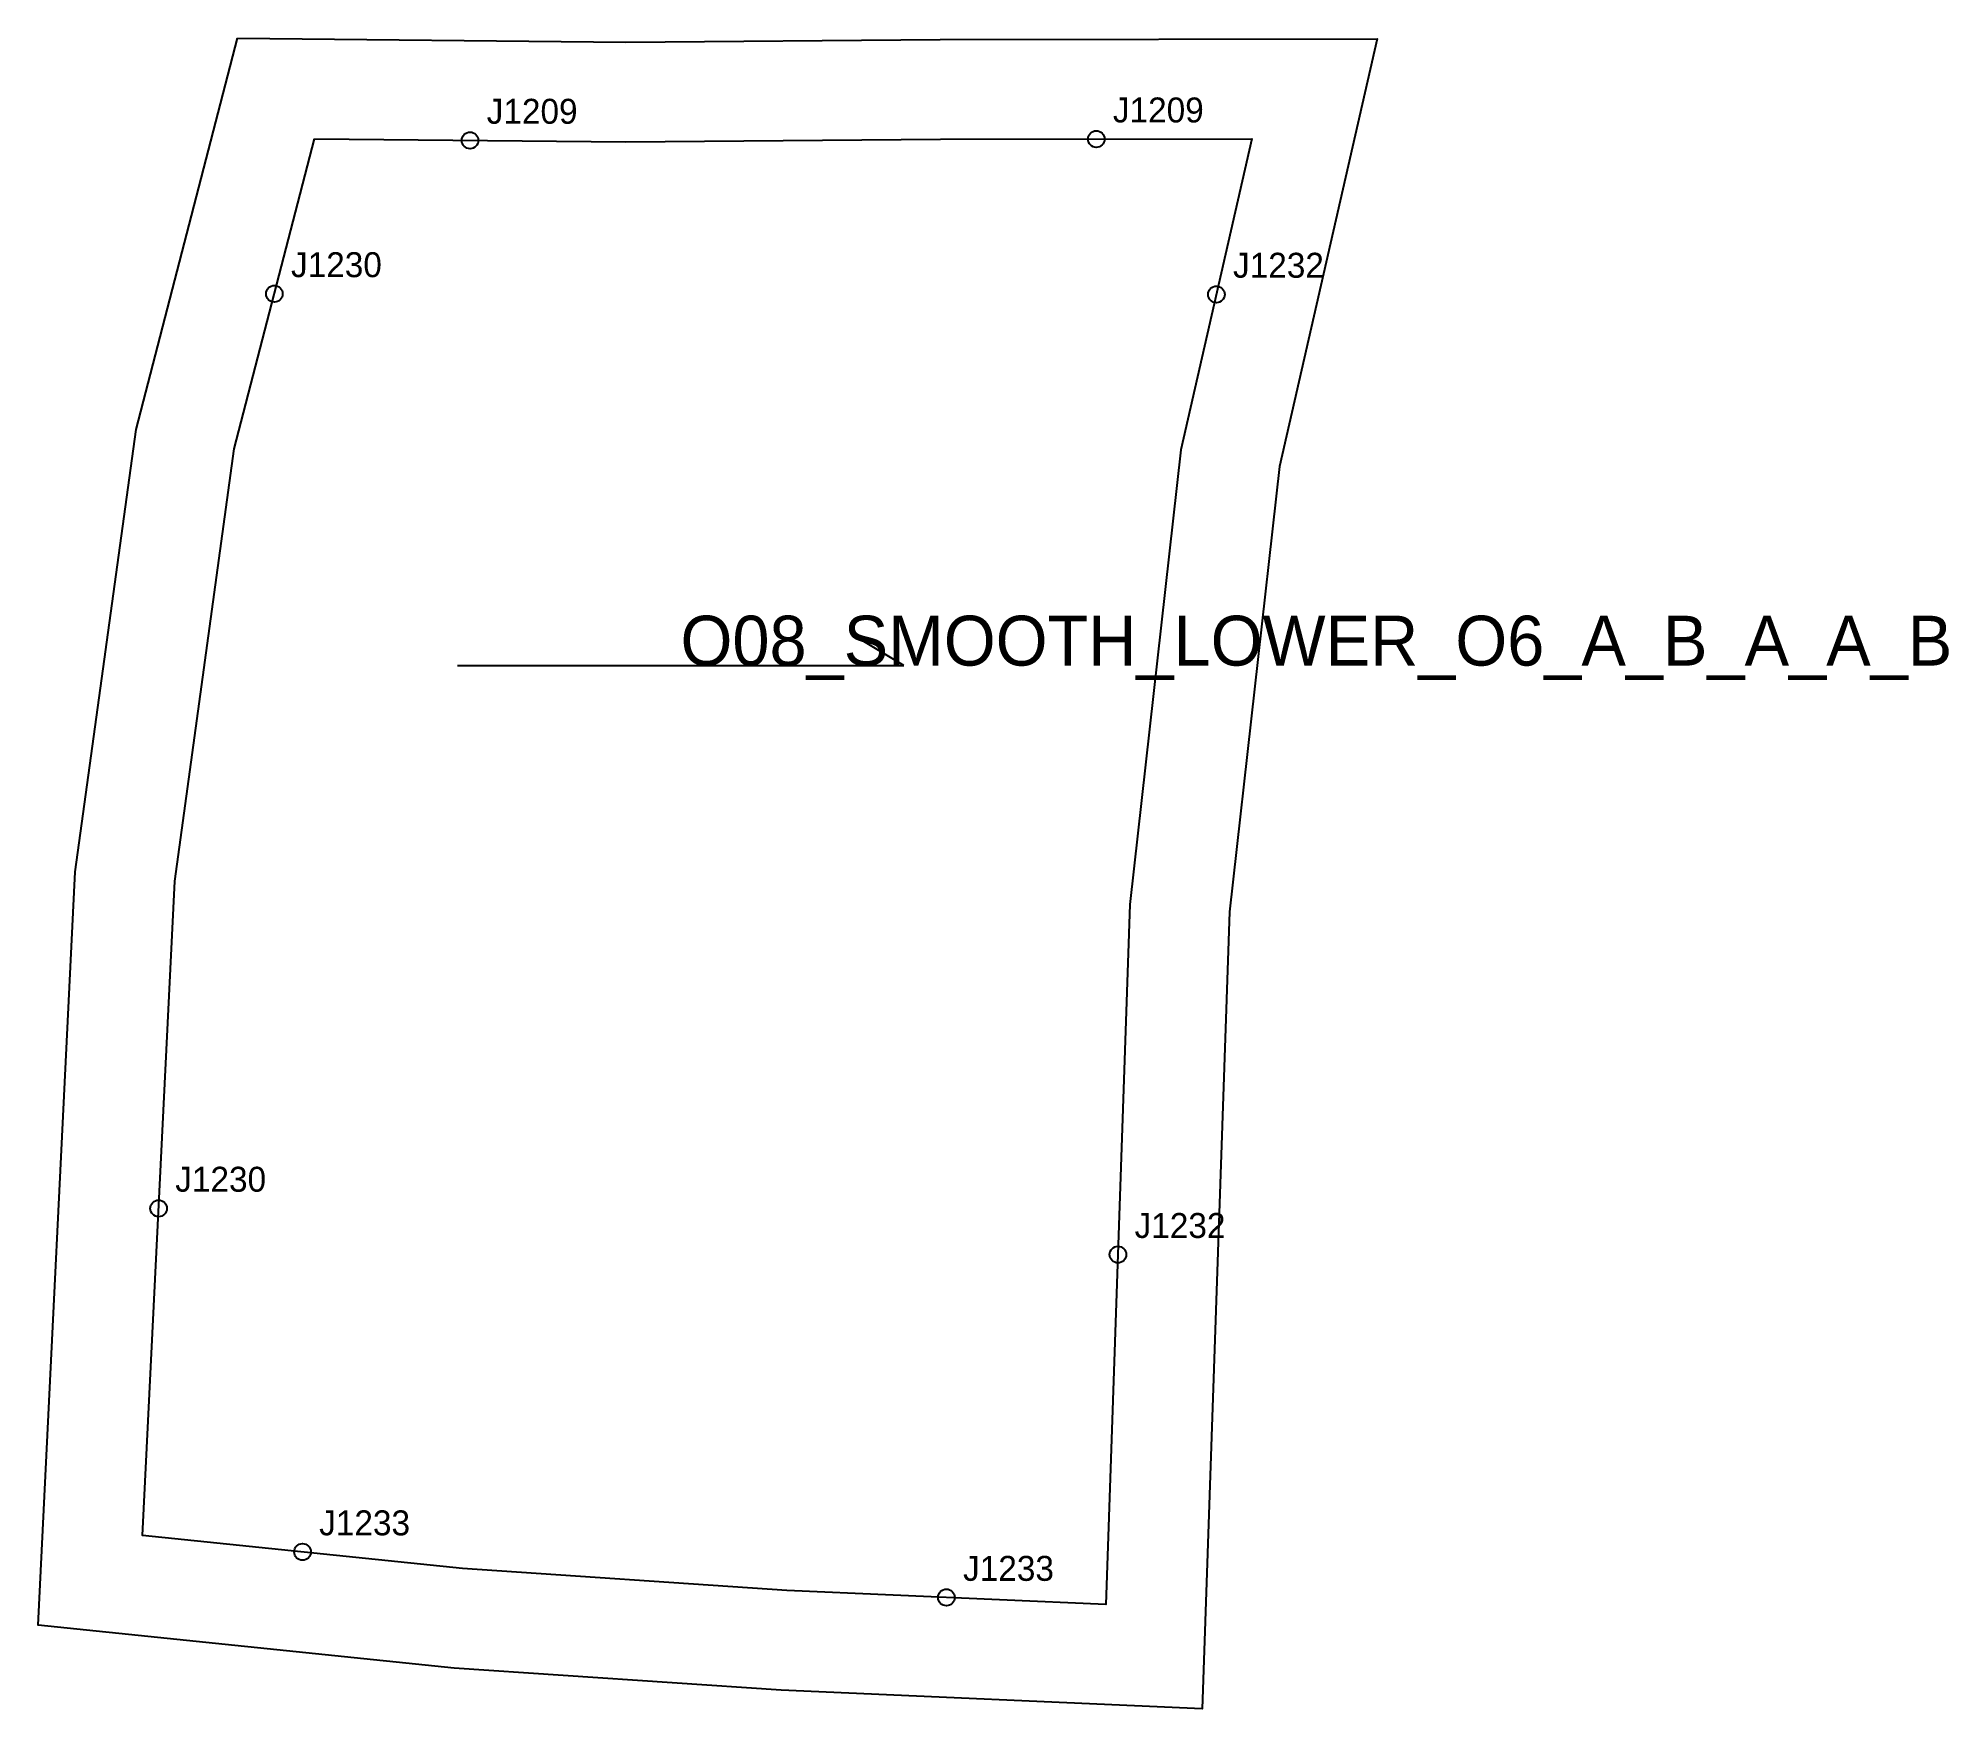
# Model space of a CAD drawing. Header units: millimetres. Extents: x -33 to 197, y -189 to 12.
import ezdxf

# ---------------------------------------------------------------- set-up
doc = ezdxf.new("R2010")
doc.units = ezdxf.units.MM
for name, color, linetype in [('CUT', 1, 'Continuous'), ('GRAIN', 3, 'Continuous'), ('LABEL', 7, 'Continuous'), ('NOTCH', 2, 'Continuous'), ('SEW', 5, 'Continuous')]:
    doc.layers.add(name, color=color, linetype=linetype)

msp = doc.modelspace()

# ---------------------------------------------------------------- linework, layer by layer
at = {"layer": 'CUT'}
msp.add_lwpolyline([(-9.26, 12.1), (37.45, 11.62), (75.25, 11.95), (127.82, 12.02), (116.05, -39.41), (110.06, -92.93), (106.78, -188.74), (56.15, -186.49), (16.8, -183.84), (-33.22, -178.67), (-28.76, -88.14), (-21.44, -34.93), (-9.26, 12.1)], close=True, dxfattribs=at)
at = {"layer": 'GRAIN'}
for p, q in [((70.87, -63.33), (65.87, -60.33)), ((17.19, -63.33), (70.87, -63.33))]:
    msp.add_line(p, q, dxfattribs=at)
at = {"layer": 'NOTCH'}
for centre in [(18.72, -0.19), (94.03, -0.03), (-4.82, -18.63), (108.48, -18.7), (-18.74, -128.58), (96.64, -134.14), (-1.43, -169.89), (76.01, -175.36)]:
    msp.add_circle(centre, 1, dxfattribs=at)
at = {"layer": 'SEW'}
msp.add_lwpolyline([(0, 0), (37.44, -0.38), (75.31, -0.05), (112.76, 0), (104.2, -37.4), (98.08, -92.06), (95.2, -176.21), (56.82, -174.51), (17.82, -171.88), (-20.68, -167.91), (-16.8, -89.25), (-9.65, -37.26)], close=True, dxfattribs=at)

# ---------------------------------------------------------------- texts
at = {"layer": 'LABEL'}
for s, height, p in [('J1209', 3, (20.72, 1.81)), ('J1209', 3, (96.03, 1.97)), ('J1230', 3, (-2.82, -16.63)), ('J1232', 3, (110.48, -16.7)), ('O08_SMOOTH_LOWER_O6_A_B_A_A_B', 6, (44.03, -63.33)), ('J1230', 3, (-16.74, -126.58)), ('J1232', 3, (98.64, -132.14)), ('J1233', 3, (0.57, -167.89)), ('J1233', 3, (78.01, -173.36))]:
    msp.add_text(s, height=height, dxfattribs=at).set_placement(p)

doc.saveas('drawing.dxf')
